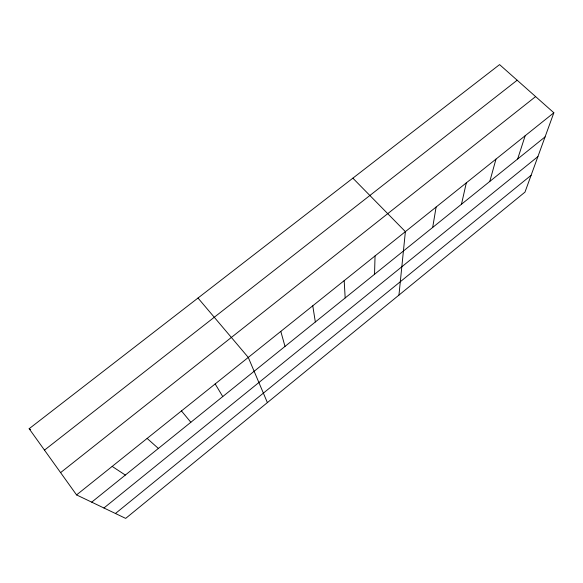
<?xml version="1.0" encoding="UTF-8"?>
<svg xmlns="http://www.w3.org/2000/svg" width="583" height="583" viewBox="0 0 583 583"><rect width="100%" height="100%" fill="white"/><g stroke="black" fill="none" stroke-linecap="round" stroke-linejoin="round"><path stroke-width="0.87" d="M374.541 274.28L375.044 255.937M398.947 295.1L405.382 231.64L352.868 178.165M432.688 227.428L436.106 207.038M461.481 204.232L466.305 182.865M489.8 181.415L495.987 159.101M517.66 158.97L525.166 135.744M553.85 112.774L524.984 192.113L125.68 518.389L76.562 494.916L29.15 428.724L499.573 64.611L553.85 112.774L76.562 494.916M115.441 513.499L531.106 175.301M103.934 507.997L537.912 156.579M91.706 502.152L545.083 136.881M60.596 472.624L535.617 96.596M44.476 450.127L517.165 80.221M29.15 428.724L30.637 429.627M112.169 466.4L125.33 475.065M147.127 438.409L158.365 448.444M198.001 298.037L248.278 357.423L267.386 402.598M181.459 410.928L190.838 422.281M215.171 383.935L222.757 396.564M280.809 331.384L285 346.426M312.765 305.791L315.337 321.976M344.174 280.649L345.18 297.935"/></g></svg>
